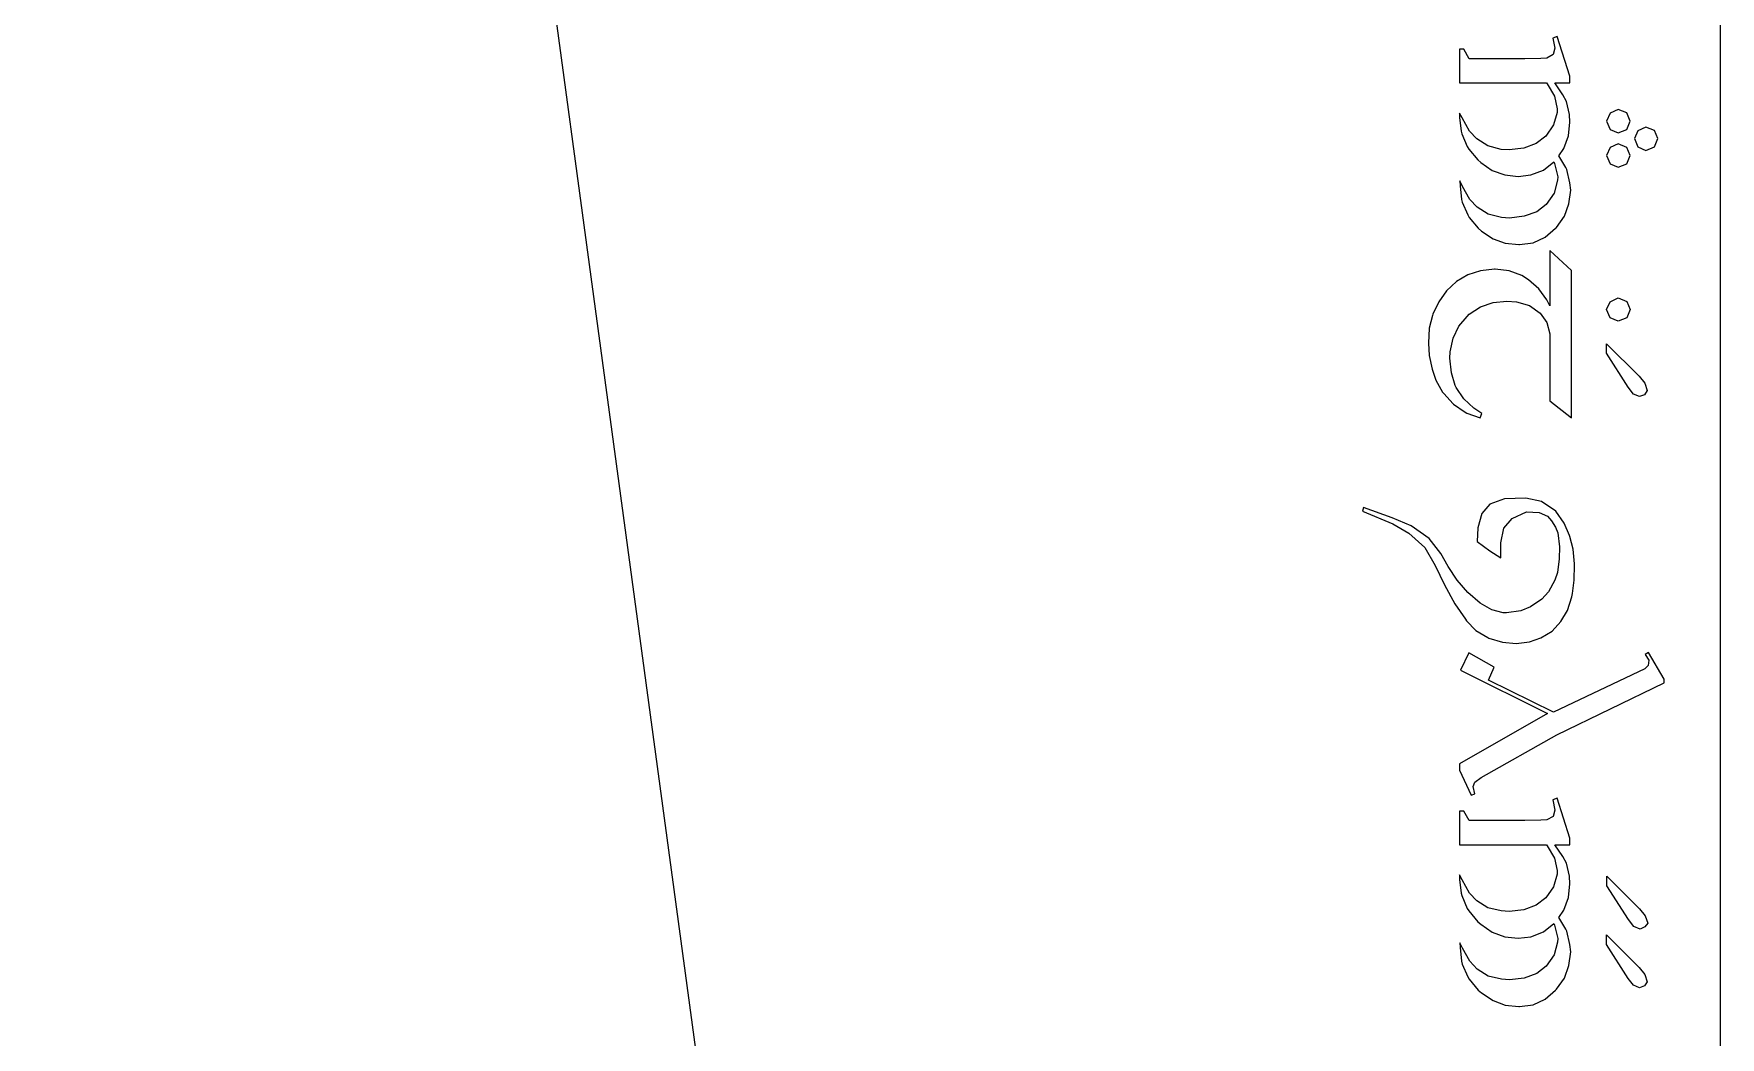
# Model space of a CAD drawing. Header units: inches. Extents: x 0.3 to 23.5, y 0.3 to 34.7.
# Drawn here: x 0.337 to 4.865, y 17.639 to 20.333 of the extents above; entities that cross this region are included whole.
import ezdxf

# ---------------------------------------------------------------- set-up
doc = ezdxf.new("R2010")
doc.units = ezdxf.units.IN
doc.header["$MEASUREMENT"] = 0
doc.layers.add('cut', color=6, linetype='Continuous', lineweight=0)
doc.layers.add('etch', color=1, linetype='Continuous', lineweight=0)

msp = doc.modelspace()

# ---------------------------------------------------------------- linework, layer by layer
at = {"layer": 'cut', "color": 6, "lineweight": 9, "true_color": 0xff00ff}
for points in [[(4.8649, 34.6554), (4.8649, 34.6554), (4.8649, 2.4646), (4.8649, 2.4646)], [(0.3366, 30.719), (0.3366, 30.719), (3.9259, 4.2305), (3.9259, 4.2305)]]:
    msp.add_open_spline(points, degree=3, dxfattribs=at)
at = {"layer": 'etch', "color": 1, "lineweight": 9, "true_color": 0xff0000}
for points in [[(4.1767, 20.2912), (4.1767, 20.2912), (4.1644, 20.2912), (4.1644, 20.2912)], [(4.1644, 20.2912), (4.1644, 20.2912), (4.1644, 20.201), (4.1644, 20.201)], [(4.1907, 20.2658), (4.1907, 20.2658), (4.1767, 20.2912), (4.1767, 20.2912)], [(4.4266, 20.326), (4.4266, 20.326), (4.4154, 20.3213), (4.4154, 20.3213)], [(4.4154, 20.3213), (4.4154, 20.3213), (4.421, 20.294), (4.421, 20.294)], [(4.421, 20.294), (4.421, 20.294), (4.4163, 20.2771), (4.4163, 20.2771)], [(4.4614, 20.2188), (4.4614, 20.2188), (4.4266, 20.326), (4.4266, 20.326)], [(4.3402, 20.2658), (4.3402, 20.2658), (4.1907, 20.2658), (4.1907, 20.2658)], [(4.3834, 20.2667), (4.3834, 20.2667), (4.3402, 20.2658), (4.3402, 20.2658)], [(4.3994, 20.2677), (4.3994, 20.2677), (4.3834, 20.2667), (4.3834, 20.2667)], [(4.4163, 20.2771), (4.4163, 20.2771), (4.3994, 20.2677), (4.3994, 20.2677)], [(4.1644, 20.201), (4.1644, 20.201), (4.3984, 20.201), (4.3984, 20.201)], [(4.3984, 20.201), (4.3984, 20.201), (4.4003, 20.1981), (4.4003, 20.1981)], [(4.4003, 20.1981), (4.4003, 20.1981), (4.4201, 20.1653), (4.4201, 20.1653)], [(4.421, 20.201), (4.421, 20.201), (4.4614, 20.201), (4.4614, 20.201)], [(4.4426, 20.169), (4.4426, 20.169), (4.421, 20.201), (4.421, 20.201)], [(4.4614, 20.201), (4.4614, 20.201), (4.4614, 20.2188), (4.4614, 20.2188)], [(4.4201, 20.1653), (4.4201, 20.1653), (4.4266, 20.1314), (4.4266, 20.1314)], [(4.452, 20.1512), (4.452, 20.1512), (4.4426, 20.169), (4.4426, 20.169)], [(4.4605, 20.1164), (4.4605, 20.1164), (4.452, 20.1512), (4.452, 20.1512)], [(4.172, 20.107), (4.172, 20.107), (4.1644, 20.1201), (4.1644, 20.1201)], [(4.1644, 20.1201), (4.1644, 20.1201), (4.1644, 20.1079), (4.1644, 20.1079)], [(4.1644, 20.1079), (4.1644, 20.1079), (4.1691, 20.0713), (4.1691, 20.0713)], [(4.1917, 20.0713), (4.1917, 20.0713), (4.172, 20.107), (4.172, 20.107)], [(4.4266, 20.122), (4.4266, 20.122), (4.4172, 20.0882), (4.4172, 20.0882)], [(4.4266, 20.1314), (4.4266, 20.1314), (4.4266, 20.122), (4.4266, 20.122)], [(4.4614, 20.0957), (4.4614, 20.0957), (4.4605, 20.1164), (4.4605, 20.1164)], [(4.5695, 20.1201), (4.5695, 20.1201), (4.5592, 20.0985), (4.5592, 20.0985)], [(4.5911, 20.1295), (4.5911, 20.1295), (4.5695, 20.1201), (4.5695, 20.1201)], [(4.6137, 20.1211), (4.6137, 20.1211), (4.5911, 20.1295), (4.5911, 20.1295)], [(4.6231, 20.0985), (4.6231, 20.0985), (4.6137, 20.1211), (4.6137, 20.1211)], [(4.1691, 20.0713), (4.1691, 20.0713), (4.171, 20.0647), (4.171, 20.0647)], [(4.171, 20.0647), (4.171, 20.0647), (4.1851, 20.0299), (4.1851, 20.0299)], [(4.2114, 20.0506), (4.2114, 20.0506), (4.1917, 20.0713), (4.1917, 20.0713)], [(4.4172, 20.0882), (4.4172, 20.0882), (4.3966, 20.0581), (4.3966, 20.0581)], [(4.4577, 20.0591), (4.4577, 20.0591), (4.4614, 20.0957), (4.4614, 20.0957)], [(4.5592, 20.0985), (4.5592, 20.0985), (4.5695, 20.076), (4.5695, 20.076)], [(4.5695, 20.076), (4.5695, 20.076), (4.5911, 20.0666), (4.5911, 20.0666)], [(4.5911, 20.0666), (4.5911, 20.0666), (4.6137, 20.076), (4.6137, 20.076)], [(4.6137, 20.076), (4.6137, 20.076), (4.6231, 20.0985), (4.6231, 20.0985)], [(4.6437, 20.0722), (4.6437, 20.0722), (4.6343, 20.0515), (4.6343, 20.0515)], [(4.6653, 20.0825), (4.6653, 20.0825), (4.6437, 20.0722), (4.6437, 20.0722)], [(4.6879, 20.0731), (4.6879, 20.0731), (4.6653, 20.0825), (4.6653, 20.0825)], [(4.6973, 20.0515), (4.6973, 20.0515), (4.6879, 20.0731), (4.6879, 20.0731)], [(4.1851, 20.0299), (4.1851, 20.0299), (4.1898, 20.0233), (4.1898, 20.0233)], [(4.1898, 20.0233), (4.1898, 20.0233), (4.2142, 19.9942), (4.2142, 19.9942)], [(4.2406, 20.0318), (4.2406, 20.0318), (4.2114, 20.0506), (4.2114, 20.0506)], [(4.2763, 20.0224), (4.2763, 20.0224), (4.2406, 20.0318), (4.2406, 20.0318)], [(4.2979, 20.0215), (4.2979, 20.0215), (4.2763, 20.0224), (4.2763, 20.0224)], [(4.3374, 20.0262), (4.3374, 20.0262), (4.2979, 20.0215), (4.2979, 20.0215)], [(4.3702, 20.0384), (4.3702, 20.0384), (4.3374, 20.0262), (4.3374, 20.0262)], [(4.3966, 20.0581), (4.3966, 20.0581), (4.3702, 20.0384), (4.3702, 20.0384)], [(4.4313, 20.0055), (4.4313, 20.0055), (4.4445, 20.0252), (4.4445, 20.0252)], [(4.4445, 20.0252), (4.4445, 20.0252), (4.4577, 20.0591), (4.4577, 20.0591)], [(4.5695, 20.028), (4.5695, 20.028), (4.5592, 20.0064), (4.5592, 20.0064)], [(4.5911, 20.0374), (4.5911, 20.0374), (4.5695, 20.028), (4.5695, 20.028)], [(4.6137, 20.028), (4.6137, 20.028), (4.5911, 20.0374), (4.5911, 20.0374)], [(4.6231, 20.0064), (4.6231, 20.0064), (4.6137, 20.028), (4.6137, 20.028)], [(4.6343, 20.0515), (4.6343, 20.0515), (4.6437, 20.029), (4.6437, 20.029)], [(4.6437, 20.029), (4.6437, 20.029), (4.6653, 20.0196), (4.6653, 20.0196)], [(4.6653, 20.0196), (4.6653, 20.0196), (4.6879, 20.029), (4.6879, 20.029)], [(4.6879, 20.029), (4.6879, 20.029), (4.6973, 20.0515), (4.6973, 20.0515)], [(4.2142, 19.9942), (4.2142, 19.9942), (4.2218, 19.9876), (4.2218, 19.9876)], [(4.2218, 19.9876), (4.2218, 19.9876), (4.2528, 19.966), (4.2528, 19.966)], [(4.39, 19.967), (4.39, 19.967), (4.4182, 19.9895), (4.4182, 19.9895)], [(4.4182, 19.9895), (4.4182, 19.9895), (4.4201, 19.9848), (4.4201, 19.9848)], [(4.4201, 19.9848), (4.4201, 19.9848), (4.4285, 19.9491), (4.4285, 19.9491)], [(4.4501, 19.9735), (4.4501, 19.9735), (4.4313, 20.0055), (4.4313, 20.0055)], [(4.453, 19.9688), (4.453, 19.9688), (4.4501, 19.9735), (4.4501, 19.9735)], [(4.5592, 20.0064), (4.5592, 20.0064), (4.5695, 19.9839), (4.5695, 19.9839)], [(4.5695, 19.9839), (4.5695, 19.9839), (4.5911, 19.9745), (4.5911, 19.9745)], [(4.5911, 19.9745), (4.5911, 19.9745), (4.6137, 19.9839), (4.6137, 19.9839)], [(4.6137, 19.9839), (4.6137, 19.9839), (4.6231, 20.0064), (4.6231, 20.0064)], [(4.1729, 19.9228), (4.1729, 19.9228), (4.1654, 19.9378), (4.1654, 19.9378)], [(4.1654, 19.9378), (4.1654, 19.9378), (4.1663, 19.9247), (4.1663, 19.9247)], [(4.1663, 19.9247), (4.1663, 19.9247), (4.1701, 19.888), (4.1701, 19.888)], [(4.2528, 19.966), (4.2528, 19.966), (4.2866, 19.9538), (4.2866, 19.9538)], [(4.2866, 19.9538), (4.2866, 19.9538), (4.3223, 19.95), (4.3223, 19.95)], [(4.3223, 19.95), (4.3223, 19.95), (4.3562, 19.9538), (4.3562, 19.9538)], [(4.3562, 19.9538), (4.3562, 19.9538), (4.39, 19.967), (4.39, 19.967)], [(4.4276, 19.9397), (4.4276, 19.9397), (4.4191, 19.9049), (4.4191, 19.9049)], [(4.4285, 19.9491), (4.4285, 19.9491), (4.4276, 19.9397), (4.4276, 19.9397)], [(4.4614, 19.9331), (4.4614, 19.9331), (4.453, 19.9688), (4.453, 19.9688)], [(4.4633, 19.9134), (4.4633, 19.9134), (4.4614, 19.9331), (4.4614, 19.9331)], [(4.1701, 19.888), (4.1701, 19.888), (4.172, 19.8805), (4.172, 19.8805)], [(4.172, 19.8805), (4.172, 19.8805), (4.187, 19.8467), (4.187, 19.8467)], [(4.1926, 19.888), (4.1926, 19.888), (4.1729, 19.9228), (4.1729, 19.9228)], [(4.2124, 19.8673), (4.2124, 19.8673), (4.1926, 19.888), (4.1926, 19.888)], [(4.4191, 19.9049), (4.4191, 19.9049), (4.3975, 19.8749), (4.3975, 19.8749)], [(4.4586, 19.8767), (4.4586, 19.8767), (4.4633, 19.9134), (4.4633, 19.9134)], [(4.187, 19.8467), (4.187, 19.8467), (4.1907, 19.8401), (4.1907, 19.8401)], [(4.1907, 19.8401), (4.1907, 19.8401), (4.2152, 19.8109), (4.2152, 19.8109)], [(4.2415, 19.8485), (4.2415, 19.8485), (4.2124, 19.8673), (4.2124, 19.8673)], [(4.2772, 19.8401), (4.2772, 19.8401), (4.2415, 19.8485), (4.2415, 19.8485)], [(4.2988, 19.8382), (4.2988, 19.8382), (4.2772, 19.8401), (4.2772, 19.8401)], [(4.3383, 19.8429), (4.3383, 19.8429), (4.2988, 19.8382), (4.2988, 19.8382)], [(4.3721, 19.8551), (4.3721, 19.8551), (4.3383, 19.8429), (4.3383, 19.8429)], [(4.3975, 19.8749), (4.3975, 19.8749), (4.3721, 19.8551), (4.3721, 19.8551)], [(4.4248, 19.8128), (4.4248, 19.8128), (4.4464, 19.8429), (4.4464, 19.8429)], [(4.4464, 19.8429), (4.4464, 19.8429), (4.4586, 19.8767), (4.4586, 19.8767)], [(4.2152, 19.8109), (4.2152, 19.8109), (4.2236, 19.8034), (4.2236, 19.8034)], [(4.2236, 19.8034), (4.2236, 19.8034), (4.2547, 19.7828), (4.2547, 19.7828)], [(4.3947, 19.7865), (4.3947, 19.7865), (4.4229, 19.8109), (4.4229, 19.8109)], [(4.4229, 19.8109), (4.4229, 19.8109), (4.4248, 19.8128), (4.4248, 19.8128)], [(4.2547, 19.7828), (4.2547, 19.7828), (4.2875, 19.7705), (4.2875, 19.7705)], [(4.2875, 19.7705), (4.2875, 19.7705), (4.3242, 19.7668), (4.3242, 19.7668)], [(4.3242, 19.7668), (4.3242, 19.7668), (4.3261, 19.7668), (4.3261, 19.7668)], [(4.3261, 19.7668), (4.3261, 19.7668), (4.3627, 19.7715), (4.3627, 19.7715)], [(4.3627, 19.7715), (4.3627, 19.7715), (4.3947, 19.7865), (4.3947, 19.7865)], [(4.4652, 19.6972), (4.4652, 19.6972), (4.4069, 19.7508), (4.4069, 19.7508)], [(4.4069, 19.7508), (4.4069, 19.7508), (4.4069, 19.6023), (4.4069, 19.6023)], [(4.2584, 19.701), (4.2584, 19.701), (4.2208, 19.6963), (4.2208, 19.6963)], [(4.2603, 19.701), (4.2603, 19.701), (4.2584, 19.701), (4.2584, 19.701)], [(4.2979, 19.6963), (4.2979, 19.6963), (4.2603, 19.701), (4.2603, 19.701)], [(4.1569, 19.6681), (4.1569, 19.6681), (4.1297, 19.6427), (4.1297, 19.6427)], [(4.187, 19.686), (4.187, 19.686), (4.1569, 19.6681), (4.1569, 19.6681)], [(4.2208, 19.6963), (4.2208, 19.6963), (4.187, 19.686), (4.187, 19.686)], [(4.3317, 19.6841), (4.3317, 19.6841), (4.2979, 19.6963), (4.2979, 19.6963)], [(4.3496, 19.6728), (4.3496, 19.6728), (4.3317, 19.6841), (4.3317, 19.6841)], [(4.3778, 19.6484), (4.3778, 19.6484), (4.3496, 19.6728), (4.3496, 19.6728)], [(4.4652, 19.3016), (4.4652, 19.3016), (4.4652, 19.6972), (4.4652, 19.6972)], [(4.109, 19.6136), (4.109, 19.6136), (4.093, 19.5798), (4.093, 19.5798)], [(4.1297, 19.6427), (4.1297, 19.6427), (4.109, 19.6136), (4.109, 19.6136)], [(4.2208, 19.5995), (4.2208, 19.5995), (4.2547, 19.6117), (4.2547, 19.6117)], [(4.2547, 19.6117), (4.2547, 19.6117), (4.2922, 19.6155), (4.2922, 19.6155)], [(4.2922, 19.6155), (4.2922, 19.6155), (4.3176, 19.6136), (4.3176, 19.6136)], [(4.3176, 19.6136), (4.3176, 19.6136), (4.3524, 19.6033), (4.3524, 19.6033)], [(4.3994, 19.6183), (4.3994, 19.6183), (4.3778, 19.6484), (4.3778, 19.6484)], [(4.4069, 19.6023), (4.4069, 19.6023), (4.3994, 19.6183), (4.3994, 19.6183)], [(4.5592, 19.5929), (4.5592, 19.5929), (4.5695, 19.6136), (4.5695, 19.6136)], [(4.5695, 19.6136), (4.5695, 19.6136), (4.5911, 19.6239), (4.5911, 19.6239)], [(4.5911, 19.6239), (4.5911, 19.6239), (4.6137, 19.6145), (4.6137, 19.6145)], [(4.6137, 19.6145), (4.6137, 19.6145), (4.6231, 19.5929), (4.6231, 19.5929)], [(4.0921, 19.5769), (4.0921, 19.5769), (4.0836, 19.5422), (4.0836, 19.5422)], [(4.093, 19.5798), (4.093, 19.5798), (4.0921, 19.5769), (4.0921, 19.5769)], [(4.1626, 19.5478), (4.1626, 19.5478), (4.1851, 19.5741), (4.1851, 19.5741)], [(4.1851, 19.5741), (4.1851, 19.5741), (4.1907, 19.5798), (4.1907, 19.5798)], [(4.1907, 19.5798), (4.1907, 19.5798), (4.2208, 19.5995), (4.2208, 19.5995)], [(4.3524, 19.6033), (4.3524, 19.6033), (4.3815, 19.5826), (4.3815, 19.5826)], [(4.3815, 19.5826), (4.3815, 19.5826), (4.3994, 19.5581), (4.3994, 19.5581)], [(4.5695, 19.5704), (4.5695, 19.5704), (4.5592, 19.5929), (4.5592, 19.5929)], [(4.5911, 19.561), (4.5911, 19.561), (4.5695, 19.5704), (4.5695, 19.5704)], [(4.6137, 19.5704), (4.6137, 19.5704), (4.5911, 19.561), (4.5911, 19.561)], [(4.6231, 19.5929), (4.6231, 19.5929), (4.6137, 19.5704), (4.6137, 19.5704)], [(4.0836, 19.5422), (4.0836, 19.5422), (4.0817, 19.5027), (4.0817, 19.5027)], [(4.1475, 19.5158), (4.1475, 19.5158), (4.1626, 19.5478), (4.1626, 19.5478)], [(4.3994, 19.5581), (4.3994, 19.5581), (4.4069, 19.5271), (4.4069, 19.5271)], [(4.4069, 19.5271), (4.4069, 19.5271), (4.4069, 19.3476), (4.4069, 19.3476)], [(4.0817, 19.5027), (4.0817, 19.5027), (4.0836, 19.4689), (4.0836, 19.4689)], [(4.1391, 19.4623), (4.1391, 19.4623), (4.14, 19.4792), (4.14, 19.4792)], [(4.14, 19.4792), (4.14, 19.4792), (4.1475, 19.5158), (4.1475, 19.5158)], [(4.5592, 19.4754), (4.5592, 19.4754), (4.5592, 19.5008), (4.5592, 19.5008)], [(4.5592, 19.5008), (4.5592, 19.5008), (4.6475, 19.4134), (4.6475, 19.4134)], [(4.6174, 19.3843), (4.6174, 19.3843), (4.5592, 19.4754), (4.5592, 19.4754)], [(4.0836, 19.4689), (4.0836, 19.4689), (4.0911, 19.4322), (4.0911, 19.4322)], [(4.0911, 19.4322), (4.0911, 19.4322), (4.1015, 19.4031), (4.1015, 19.4031)], [(4.1428, 19.4228), (4.1428, 19.4228), (4.1391, 19.4623), (4.1391, 19.4623)], [(4.1015, 19.4031), (4.1015, 19.4031), (4.1193, 19.3711), (4.1193, 19.3711)], [(4.1532, 19.389), (4.1532, 19.389), (4.1428, 19.4228), (4.1428, 19.4228)], [(4.156, 19.3833), (4.156, 19.3833), (4.1532, 19.389), (4.1532, 19.389)], [(4.1767, 19.3533), (4.1767, 19.3533), (4.156, 19.3833), (4.156, 19.3833)], [(4.6315, 19.3655), (4.6315, 19.3655), (4.6174, 19.3843), (4.6174, 19.3843)], [(4.6475, 19.4134), (4.6475, 19.4134), (4.6625, 19.3946), (4.6625, 19.3946)], [(4.6625, 19.3946), (4.6625, 19.3946), (4.6682, 19.3749), (4.6682, 19.3749)], [(4.1193, 19.3711), (4.1193, 19.3711), (4.1231, 19.3674), (4.1231, 19.3674)], [(4.1231, 19.3674), (4.1231, 19.3674), (4.1475, 19.3392), (4.1475, 19.3392)], [(4.1475, 19.3392), (4.1475, 19.3392), (4.1485, 19.3382), (4.1485, 19.3382)], [(4.1485, 19.3382), (4.1485, 19.3382), (4.1795, 19.3175), (4.1795, 19.3175)], [(4.203, 19.3279), (4.203, 19.3279), (4.1767, 19.3533), (4.1767, 19.3533)], [(4.4069, 19.3476), (4.4069, 19.3476), (4.4652, 19.3016), (4.4652, 19.3016)], [(4.6484, 19.3589), (4.6484, 19.3589), (4.6315, 19.3655), (4.6315, 19.3655)], [(4.6616, 19.3636), (4.6616, 19.3636), (4.6484, 19.3589), (4.6484, 19.3589)], [(4.6682, 19.3749), (4.6682, 19.3749), (4.6616, 19.3636), (4.6616, 19.3636)], [(4.1795, 19.3175), (4.1795, 19.3175), (4.1842, 19.3147), (4.1842, 19.3147)], [(4.1842, 19.3147), (4.1842, 19.3147), (4.2199, 19.3016), (4.2199, 19.3016)], [(4.2246, 19.3138), (4.2246, 19.3138), (4.203, 19.3279), (4.203, 19.3279)], [(4.2199, 19.3016), (4.2199, 19.3016), (4.2246, 19.3138), (4.2246, 19.3138)], [(4.2462, 19.0704), (4.2462, 19.0704), (4.2246, 19.045), (4.2246, 19.045)], [(4.2857, 19.0845), (4.2857, 19.0845), (4.2462, 19.0704), (4.2462, 19.0704)], [(4.343, 19.0864), (4.343, 19.0864), (4.2857, 19.0845), (4.2857, 19.0845)], [(4.3853, 19.077), (4.3853, 19.077), (4.343, 19.0864), (4.343, 19.0864)], [(4.4238, 19.0516), (4.4238, 19.0516), (4.3853, 19.077), (4.3853, 19.077)], [(3.9069, 19.061), (3.9069, 19.061), (3.9041, 19.0516), (3.9041, 19.0516)], [(3.9041, 19.0516), (3.9041, 19.0516), (3.9859, 19.0178), (3.9859, 19.0178)], [(3.984, 19.0337), (3.984, 19.0337), (3.9069, 19.061), (3.9069, 19.061)], [(4.0347, 19.0121), (4.0347, 19.0121), (3.984, 19.0337), (3.984, 19.0337)], [(4.2246, 19.045), (4.2246, 19.045), (4.2142, 19.0065), (4.2142, 19.0065)], [(4.2838, 19.0055), (4.2838, 19.0055), (4.3063, 19.0319), (4.3063, 19.0319)], [(4.3063, 19.0319), (4.3063, 19.0319), (4.3449, 19.0497), (4.3449, 19.0497)], [(4.3449, 19.0497), (4.3449, 19.0497), (4.3787, 19.0478), (4.3787, 19.0478)], [(4.3787, 19.0478), (4.3787, 19.0478), (4.4013, 19.0375), (4.4013, 19.0375)], [(4.4013, 19.0375), (4.4013, 19.0375), (4.4116, 19.0253), (4.4116, 19.0253)], [(4.4116, 19.0253), (4.4116, 19.0253), (4.4229, 19.0084), (4.4229, 19.0084)], [(4.4454, 19.0187), (4.4454, 19.0187), (4.4238, 19.0516), (4.4238, 19.0516)], [(4.4605, 18.9858), (4.4605, 18.9858), (4.4454, 19.0187), (4.4454, 19.0187)], [(3.9859, 19.0178), (3.9859, 19.0178), (4.0291, 18.9924), (4.0291, 18.9924)], [(4.0291, 18.9924), (4.0291, 18.9924), (4.0714, 18.9538), (4.0714, 18.9538)], [(4.0836, 18.9783), (4.0836, 18.9783), (4.0347, 19.0121), (4.0347, 19.0121)], [(4.1146, 18.9379), (4.1146, 18.9379), (4.0836, 18.9783), (4.0836, 18.9783)], [(4.2142, 19.0065), (4.2142, 19.0065), (4.2124, 18.9698), (4.2124, 18.9698)], [(4.2753, 18.9661), (4.2753, 18.9661), (4.2838, 19.0055), (4.2838, 19.0055)], [(4.4229, 19.0084), (4.4229, 19.0084), (4.4285, 18.9933), (4.4285, 18.9933)], [(4.4285, 18.9933), (4.4285, 18.9933), (4.4332, 18.9557), (4.4332, 18.9557)], [(4.4614, 18.983), (4.4614, 18.983), (4.4605, 18.9858), (4.4605, 18.9858)], [(4.4699, 18.9491), (4.4699, 18.9491), (4.4614, 18.983), (4.4614, 18.983)], [(4.0714, 18.9538), (4.0714, 18.9538), (4.0996, 18.9059), (4.0996, 18.9059)], [(4.1344, 18.9031), (4.1344, 18.9031), (4.1146, 18.9379), (4.1146, 18.9379)], [(4.2124, 18.9698), (4.2124, 18.9698), (4.2462, 18.9445), (4.2462, 18.9445)], [(4.2462, 18.9445), (4.2462, 18.9445), (4.2753, 18.9257), (4.2753, 18.9257)], [(4.2753, 18.9257), (4.2753, 18.9257), (4.2753, 18.9661), (4.2753, 18.9661)], [(4.4332, 18.9557), (4.4332, 18.9557), (4.4323, 18.9238), (4.4323, 18.9238)], [(4.4736, 18.9097), (4.4736, 18.9097), (4.4699, 18.9491), (4.4699, 18.9491)], [(4.0996, 18.9059), (4.0996, 18.9059), (4.124, 18.8533), (4.124, 18.8533)], [(4.1588, 18.8664), (4.1588, 18.8664), (4.1344, 18.9031), (4.1344, 18.9031)], [(4.4276, 18.8871), (4.4276, 18.8871), (4.421, 18.8664), (4.421, 18.8664)], [(4.4323, 18.9238), (4.4323, 18.9238), (4.4276, 18.8871), (4.4276, 18.8871)], [(4.4727, 18.8664), (4.4727, 18.8664), (4.4736, 18.9069), (4.4736, 18.9069)], [(4.4736, 18.9069), (4.4736, 18.9069), (4.4736, 18.9097), (4.4736, 18.9097)], [(4.124, 18.8533), (4.124, 18.8533), (4.1522, 18.8025), (4.1522, 18.8025)], [(4.187, 18.8326), (4.187, 18.8326), (4.1588, 18.8664), (4.1588, 18.8664)], [(4.421, 18.8664), (4.421, 18.8664), (4.4041, 18.8345), (4.4041, 18.8345)], [(4.468, 18.8307), (4.468, 18.8307), (4.4727, 18.8664), (4.4727, 18.8664)], [(4.1522, 18.8025), (4.1522, 18.8025), (4.1804, 18.7612), (4.1804, 18.7612)], [(4.2199, 18.8044), (4.2199, 18.8044), (4.187, 18.8326), (4.187, 18.8326)], [(4.2518, 18.7866), (4.2518, 18.7866), (4.2199, 18.8044), (4.2199, 18.8044)], [(4.3552, 18.7941), (4.3552, 18.7941), (4.3298, 18.7837), (4.3298, 18.7837)], [(4.3862, 18.8148), (4.3862, 18.8148), (4.3552, 18.7941), (4.3552, 18.7941)], [(4.4041, 18.8345), (4.4041, 18.8345), (4.3862, 18.8148), (4.3862, 18.8148)], [(4.4548, 18.7847), (4.4548, 18.7847), (4.4661, 18.8213), (4.4661, 18.8213)], [(4.4661, 18.8213), (4.4661, 18.8213), (4.468, 18.8307), (4.468, 18.8307)], [(4.1804, 18.7612), (4.1804, 18.7612), (4.1832, 18.7574), (4.1832, 18.7574)], [(4.1832, 18.7574), (4.1832, 18.7574), (4.2086, 18.7311), (4.2086, 18.7311)], [(4.2819, 18.7781), (4.2819, 18.7781), (4.2518, 18.7866), (4.2518, 18.7866)], [(4.2913, 18.7781), (4.2913, 18.7781), (4.2819, 18.7781), (4.2819, 18.7781)], [(4.3298, 18.7837), (4.3298, 18.7837), (4.2913, 18.7781), (4.2913, 18.7781)], [(4.4135, 18.7292), (4.4135, 18.7292), (4.437, 18.7555), (4.437, 18.7555)], [(4.437, 18.7555), (4.437, 18.7555), (4.4548, 18.7847), (4.4548, 18.7847)], [(4.2086, 18.7311), (4.2086, 18.7311), (4.2406, 18.7123), (4.2406, 18.7123)], [(4.2406, 18.7123), (4.2406, 18.7123), (4.2434, 18.7104), (4.2434, 18.7104)], [(4.2434, 18.7104), (4.2434, 18.7104), (4.28, 18.7001), (4.28, 18.7001)], [(4.3524, 18.701), (4.3524, 18.701), (4.3834, 18.7114), (4.3834, 18.7114)], [(4.3834, 18.7114), (4.3834, 18.7114), (4.4135, 18.7292), (4.4135, 18.7292)], [(4.1898, 18.671), (4.1898, 18.671), (4.1673, 18.6249), (4.1673, 18.6249)], [(4.2575, 18.6324), (4.2575, 18.6324), (4.1898, 18.671), (4.1898, 18.671)], [(4.28, 18.7001), (4.28, 18.7001), (4.3167, 18.6963), (4.3167, 18.6963)], [(4.3167, 18.6963), (4.3167, 18.6963), (4.3524, 18.701), (4.3524, 18.701)], [(4.6719, 18.6719), (4.6719, 18.6719), (4.6635, 18.6663), (4.6635, 18.6663)], [(4.6635, 18.6663), (4.6635, 18.6663), (4.6729, 18.6512), (4.6729, 18.6512)], [(4.7142, 18.6005), (4.7142, 18.6005), (4.6719, 18.6719), (4.6719, 18.6719)], [(4.1673, 18.6249), (4.1673, 18.6249), (4.4013, 18.5084), (4.4013, 18.5084)], [(4.2424, 18.5977), (4.2424, 18.5977), (4.2575, 18.6324), (4.2575, 18.6324)], [(4.6625, 18.6277), (4.6625, 18.6277), (4.4172, 18.5121), (4.4172, 18.5121)], [(4.671, 18.6371), (4.671, 18.6371), (4.6625, 18.6277), (4.6625, 18.6277)], [(4.6729, 18.6512), (4.6729, 18.6512), (4.671, 18.6371), (4.671, 18.6371)], [(4.4172, 18.5121), (4.4172, 18.5121), (4.2424, 18.5977), (4.2424, 18.5977)], [(4.4257, 18.4511), (4.4257, 18.4511), (4.7142, 18.5901), (4.7142, 18.5901)], [(4.7142, 18.5901), (4.7142, 18.5901), (4.7142, 18.6005), (4.7142, 18.6005)], [(4.4013, 18.5084), (4.4013, 18.5084), (4.1644, 18.3731), (4.1644, 18.3731)], [(4.2227, 18.3364), (4.2227, 18.3364), (4.4257, 18.4511), (4.4257, 18.4511)], [(4.1644, 18.3731), (4.1644, 18.3731), (4.1644, 18.3561), (4.1644, 18.3561)], [(4.1644, 18.3561), (4.1644, 18.3561), (4.1964, 18.2894), (4.1964, 18.2894)], [(4.2011, 18.312), (4.2011, 18.312), (4.2058, 18.3242), (4.2058, 18.3242)], [(4.2058, 18.2922), (4.2058, 18.2922), (4.2011, 18.312), (4.2011, 18.312)], [(4.2058, 18.3242), (4.2058, 18.3242), (4.2227, 18.3364), (4.2227, 18.3364)], [(4.1964, 18.2894), (4.1964, 18.2894), (4.2058, 18.2922), (4.2058, 18.2922)], [(4.4266, 18.281), (4.4266, 18.281), (4.4154, 18.2763), (4.4154, 18.2763)], [(4.4154, 18.2763), (4.4154, 18.2763), (4.421, 18.249), (4.421, 18.249)], [(4.421, 18.249), (4.421, 18.249), (4.4163, 18.2321), (4.4163, 18.2321)], [(4.4614, 18.1738), (4.4614, 18.1738), (4.4266, 18.281), (4.4266, 18.281)], [(4.1767, 18.2462), (4.1767, 18.2462), (4.1644, 18.2462), (4.1644, 18.2462)], [(4.1644, 18.2462), (4.1644, 18.2462), (4.1644, 18.156), (4.1644, 18.156)], [(4.1907, 18.2208), (4.1907, 18.2208), (4.1767, 18.2462), (4.1767, 18.2462)], [(4.3402, 18.2208), (4.3402, 18.2208), (4.1907, 18.2208), (4.1907, 18.2208)], [(4.3834, 18.2217), (4.3834, 18.2217), (4.3402, 18.2208), (4.3402, 18.2208)], [(4.3994, 18.2227), (4.3994, 18.2227), (4.3834, 18.2217), (4.3834, 18.2217)], [(4.4163, 18.2321), (4.4163, 18.2321), (4.3994, 18.2227), (4.3994, 18.2227)], [(4.4614, 18.156), (4.4614, 18.156), (4.4614, 18.1738), (4.4614, 18.1738)], [(4.1644, 18.156), (4.1644, 18.156), (4.3984, 18.156), (4.3984, 18.156)], [(4.3984, 18.156), (4.3984, 18.156), (4.4003, 18.1531), (4.4003, 18.1531)], [(4.4003, 18.1531), (4.4003, 18.1531), (4.4201, 18.1202), (4.4201, 18.1202)], [(4.4201, 18.1202), (4.4201, 18.1202), (4.4266, 18.0864), (4.4266, 18.0864)], [(4.421, 18.156), (4.421, 18.156), (4.4614, 18.156), (4.4614, 18.156)], [(4.4426, 18.124), (4.4426, 18.124), (4.421, 18.156), (4.421, 18.156)], [(4.452, 18.1062), (4.452, 18.1062), (4.4426, 18.124), (4.4426, 18.124)], [(4.172, 18.062), (4.172, 18.062), (4.1644, 18.0751), (4.1644, 18.0751)], [(4.1644, 18.0751), (4.1644, 18.0751), (4.1644, 18.0629), (4.1644, 18.0629)], [(4.4266, 18.077), (4.4266, 18.077), (4.4172, 18.0432), (4.4172, 18.0432)], [(4.4266, 18.0864), (4.4266, 18.0864), (4.4266, 18.077), (4.4266, 18.077)], [(4.4605, 18.0714), (4.4605, 18.0714), (4.452, 18.1062), (4.452, 18.1062)], [(4.4614, 18.0507), (4.4614, 18.0507), (4.4605, 18.0714), (4.4605, 18.0714)], [(4.5601, 18.046), (4.5601, 18.046), (4.5601, 18.0714), (4.5601, 18.0714)], [(4.5601, 18.0714), (4.5601, 18.0714), (4.6484, 17.984), (4.6484, 17.984)], [(4.1644, 18.0629), (4.1644, 18.0629), (4.1691, 18.0263), (4.1691, 18.0263)], [(4.1691, 18.0263), (4.1691, 18.0263), (4.171, 18.0197), (4.171, 18.0197)], [(4.1917, 18.0263), (4.1917, 18.0263), (4.172, 18.062), (4.172, 18.062)], [(4.2114, 18.0056), (4.2114, 18.0056), (4.1917, 18.0263), (4.1917, 18.0263)], [(4.4172, 18.0432), (4.4172, 18.0432), (4.3966, 18.0131), (4.3966, 18.0131)], [(4.4577, 18.014), (4.4577, 18.014), (4.4614, 18.0507), (4.4614, 18.0507)], [(4.6184, 17.9548), (4.6184, 17.9548), (4.5601, 18.046), (4.5601, 18.046)], [(4.171, 18.0197), (4.171, 18.0197), (4.1851, 17.9849), (4.1851, 17.9849)], [(4.1851, 17.9849), (4.1851, 17.9849), (4.1898, 17.9783), (4.1898, 17.9783)], [(4.1898, 17.9783), (4.1898, 17.9783), (4.2142, 17.9492), (4.2142, 17.9492)], [(4.2406, 17.9868), (4.2406, 17.9868), (4.2114, 18.0056), (4.2114, 18.0056)], [(4.2763, 17.9783), (4.2763, 17.9783), (4.2406, 17.9868), (4.2406, 17.9868)], [(4.2979, 17.9765), (4.2979, 17.9765), (4.2763, 17.9783), (4.2763, 17.9783)], [(4.3374, 17.9812), (4.3374, 17.9812), (4.2979, 17.9765), (4.2979, 17.9765)], [(4.3702, 17.9934), (4.3702, 17.9934), (4.3374, 17.9812), (4.3374, 17.9812)], [(4.3966, 18.0131), (4.3966, 18.0131), (4.3702, 17.9934), (4.3702, 17.9934)], [(4.4313, 17.9605), (4.4313, 17.9605), (4.4445, 17.9802), (4.4445, 17.9802)], [(4.4445, 17.9802), (4.4445, 17.9802), (4.4577, 18.014), (4.4577, 18.014)], [(4.6484, 17.984), (4.6484, 17.984), (4.6635, 17.9652), (4.6635, 17.9652)], [(4.2142, 17.9492), (4.2142, 17.9492), (4.2218, 17.9426), (4.2218, 17.9426)], [(4.2218, 17.9426), (4.2218, 17.9426), (4.2528, 17.921), (4.2528, 17.921)], [(4.39, 17.922), (4.39, 17.922), (4.4182, 17.9445), (4.4182, 17.9445)], [(4.4182, 17.9445), (4.4182, 17.9445), (4.4201, 17.9398), (4.4201, 17.9398)], [(4.4201, 17.9398), (4.4201, 17.9398), (4.4285, 17.9041), (4.4285, 17.9041)], [(4.4501, 17.9295), (4.4501, 17.9295), (4.4313, 17.9605), (4.4313, 17.9605)], [(4.6325, 17.936), (4.6325, 17.936), (4.6184, 17.9548), (4.6184, 17.9548)], [(4.6494, 17.9295), (4.6494, 17.9295), (4.6325, 17.936), (4.6325, 17.936)], [(4.6625, 17.9351), (4.6625, 17.9351), (4.6494, 17.9295), (4.6494, 17.9295)], [(4.67, 17.9454), (4.67, 17.9454), (4.6625, 17.9351), (4.6625, 17.9351)], [(4.6635, 17.9652), (4.6635, 17.9652), (4.67, 17.9454), (4.67, 17.9454)], [(4.1729, 17.8778), (4.1729, 17.8778), (4.1654, 17.8928), (4.1654, 17.8928)], [(4.1654, 17.8928), (4.1654, 17.8928), (4.1663, 17.8797), (4.1663, 17.8797)], [(4.2528, 17.921), (4.2528, 17.921), (4.2866, 17.9088), (4.2866, 17.9088)], [(4.2866, 17.9088), (4.2866, 17.9088), (4.3223, 17.905), (4.3223, 17.905)], [(4.3223, 17.905), (4.3223, 17.905), (4.3562, 17.9088), (4.3562, 17.9088)], [(4.3562, 17.9088), (4.3562, 17.9088), (4.39, 17.922), (4.39, 17.922)], [(4.4276, 17.8947), (4.4276, 17.8947), (4.4191, 17.8599), (4.4191, 17.8599)], [(4.4285, 17.9041), (4.4285, 17.9041), (4.4276, 17.8947), (4.4276, 17.8947)], [(4.453, 17.9238), (4.453, 17.9238), (4.4501, 17.9295), (4.4501, 17.9295)], [(4.4614, 17.8881), (4.4614, 17.8881), (4.453, 17.9238), (4.453, 17.9238)], [(4.4633, 17.8684), (4.4633, 17.8684), (4.4614, 17.8881), (4.4614, 17.8881)], [(4.5592, 17.8881), (4.5592, 17.8881), (4.5592, 17.9144), (4.5592, 17.9144)], [(4.5592, 17.9144), (4.5592, 17.9144), (4.6475, 17.8261), (4.6475, 17.8261)], [(4.6174, 17.797), (4.6174, 17.797), (4.5592, 17.8881), (4.5592, 17.8881)], [(4.1663, 17.8797), (4.1663, 17.8797), (4.1701, 17.843), (4.1701, 17.843)], [(4.1701, 17.843), (4.1701, 17.843), (4.172, 17.8355), (4.172, 17.8355)], [(4.1926, 17.843), (4.1926, 17.843), (4.1729, 17.8778), (4.1729, 17.8778)], [(4.2124, 17.8223), (4.2124, 17.8223), (4.1926, 17.843), (4.1926, 17.843)], [(4.4191, 17.8599), (4.4191, 17.8599), (4.3975, 17.8298), (4.3975, 17.8298)], [(4.4586, 17.8317), (4.4586, 17.8317), (4.4633, 17.8684), (4.4633, 17.8684)], [(4.172, 17.8355), (4.172, 17.8355), (4.187, 17.8017), (4.187, 17.8017)], [(4.187, 17.8017), (4.187, 17.8017), (4.1907, 17.7951), (4.1907, 17.7951)], [(4.2415, 17.8035), (4.2415, 17.8035), (4.2124, 17.8223), (4.2124, 17.8223)], [(4.2772, 17.7951), (4.2772, 17.7951), (4.2415, 17.8035), (4.2415, 17.8035)], [(4.3383, 17.7979), (4.3383, 17.7979), (4.2988, 17.7932), (4.2988, 17.7932)], [(4.3721, 17.8101), (4.3721, 17.8101), (4.3383, 17.7979), (4.3383, 17.7979)], [(4.3975, 17.8298), (4.3975, 17.8298), (4.3721, 17.8101), (4.3721, 17.8101)], [(4.4248, 17.7678), (4.4248, 17.7678), (4.4464, 17.7979), (4.4464, 17.7979)], [(4.4464, 17.7979), (4.4464, 17.7979), (4.4586, 17.8317), (4.4586, 17.8317)], [(4.6315, 17.7791), (4.6315, 17.7791), (4.6174, 17.797), (4.6174, 17.797)], [(4.6475, 17.8261), (4.6475, 17.8261), (4.6625, 17.8073), (4.6625, 17.8073)], [(4.6625, 17.8073), (4.6625, 17.8073), (4.6682, 17.7876), (4.6682, 17.7876)], [(4.1907, 17.7951), (4.1907, 17.7951), (4.2152, 17.7659), (4.2152, 17.7659)], [(4.2152, 17.7659), (4.2152, 17.7659), (4.2236, 17.7584), (4.2236, 17.7584)], [(4.2236, 17.7584), (4.2236, 17.7584), (4.2547, 17.7378), (4.2547, 17.7378)], [(4.2988, 17.7932), (4.2988, 17.7932), (4.2772, 17.7951), (4.2772, 17.7951)], [(4.3947, 17.7415), (4.3947, 17.7415), (4.4229, 17.7659), (4.4229, 17.7659)], [(4.4229, 17.7659), (4.4229, 17.7659), (4.4248, 17.7678), (4.4248, 17.7678)], [(4.6484, 17.7716), (4.6484, 17.7716), (4.6315, 17.7791), (4.6315, 17.7791)], [(4.6616, 17.7772), (4.6616, 17.7772), (4.6484, 17.7716), (4.6484, 17.7716)], [(4.6682, 17.7876), (4.6682, 17.7876), (4.6616, 17.7772), (4.6616, 17.7772)], [(4.2547, 17.7378), (4.2547, 17.7378), (4.2875, 17.7255), (4.2875, 17.7255)], [(4.2875, 17.7255), (4.2875, 17.7255), (4.3242, 17.7218), (4.3242, 17.7218)], [(4.3242, 17.7218), (4.3242, 17.7218), (4.3261, 17.7218), (4.3261, 17.7218)], [(4.3261, 17.7218), (4.3261, 17.7218), (4.3627, 17.7265), (4.3627, 17.7265)], [(4.3627, 17.7265), (4.3627, 17.7265), (4.3947, 17.7415), (4.3947, 17.7415)]]:
    msp.add_open_spline(points, degree=3, dxfattribs=at)

doc.saveas('drawing.dxf')
